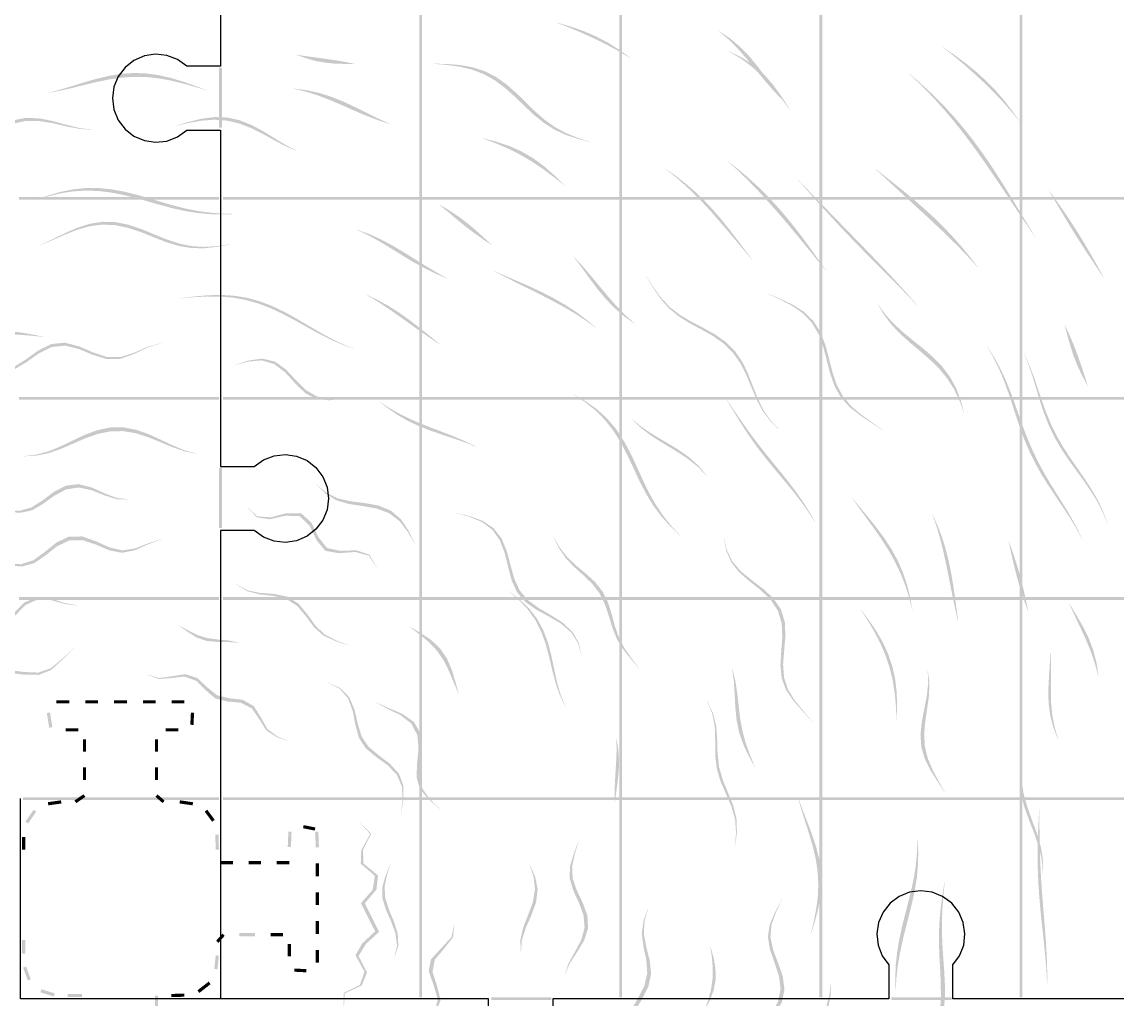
# Model space of a CAD drawing. Header units: millimetres. Extents: x 0 to 382, y 0 to 382.
# Drawn here: x 179.6 to 307.4, y 179.4 to 293.4 of the extents above; entities that cross this region are included whole.
import ezdxf

# ---------------------------------------------------------------- set-up
doc = ezdxf.new("R2010")
doc.units = ezdxf.units.MM
doc.layers.add('CUT', color=1, linetype='Continuous')
doc.layers.add('RASTER', color=7, linetype='Continuous')

msp = doc.modelspace()

# ---------------------------------------------------------------- hatches: boundary and pattern name
at = {"layer": 'RASTER'}
for points in [[(225.998, 296.048), (226.324, 296.048), (226.324, 273.024), (225.998, 273.024)], [(249.348, 296.048), (249.674, 296.048), (249.674, 273.024), (249.348, 273.024)], [(272.698, 296.048), (273.024, 296.048), (273.024, 273.024), (272.698, 273.024)], [(296.048, 296.048), (296.374, 296.048), (296.374, 273.024), (296.048, 273.024)], [(242.048, 293.366), (243.611, 292.915), (245.142, 292.385), (246.624, 291.753), (248.046, 291.005), (249.404, 290.146), (250.702, 289.191), (250.692, 289.175), (249.32, 290.002), (247.91, 290.766), (246.472, 291.477), (245.012, 292.143), (243.535, 292.767), (242.039, 293.349)], [(260.949, 292.403), (262.224, 291.55), (263.404, 290.564), (264.489, 289.455), (265.492, 288.249), (266.436, 286.981), (267.354, 285.698), (268.282, 284.444), (268.27, 284.429), (267.227, 285.54), (266.22, 286.707), (265.23, 287.906), (264.232, 289.11), (263.199, 290.281), (262.107, 291.385), (260.938, 292.387)], [(287.121, 290.506), (288.41, 289.616), (289.669, 288.688), (290.884, 287.709), (292.042, 286.67), (293.134, 285.567), (294.157, 284.399), (295.113, 283.173), (296.009, 281.898), (295.995, 281.886), (295.011, 283.083), (293.982, 284.241), (292.912, 285.361), (291.805, 286.446), (290.667, 287.499), (289.502, 288.522), (288.314, 289.519), (287.108, 290.493)], [(211.68, 289.613), (212.809, 289.44), (213.944, 289.289), (215.082, 289.138), (216.218, 288.968), (217.349, 288.77), (218.474, 288.544), (218.469, 288.526), (217.287, 288.539), (216.118, 288.58), (214.973, 288.692), (213.853, 288.899), (212.757, 289.206), (211.677, 289.595)], [(262.107, 290.018), (263.624, 289.297), (265.014, 288.396), (266.254, 287.297), (267.35, 286.025), (268.339, 284.635), (269.278, 283.204), (269.266, 283.19), (268.237, 284.51), (267.184, 285.817), (266.066, 287.057), (264.853, 288.184), (263.528, 289.167), (262.096, 290.002)], [(202.648, 288.109), (202.974, 288.109), (202.974, 281.104), (202.648, 281.104)], [(227.683, 288.572), (229.234, 288.528), (230.771, 288.41), (232.258, 288.142), (233.669, 287.677), (234.986, 286.997), (236.21, 286.126), (237.357, 285.114), (238.457, 284.035), (239.549, 282.97), (240.675, 281.992), (241.867, 281.149), (243.144, 280.461), (244.507, 279.913), (245.936, 279.458), (245.926, 279.443), (244.448, 279.815), (243.042, 280.285), (241.727, 280.901), (240.506, 281.682), (239.361, 282.613), (238.259, 283.647), (237.16, 284.713), (236.023, 285.732), (234.818, 286.63), (233.527, 287.354), (232.147, 287.88), (230.694, 288.22), (229.193, 288.422), (227.677, 288.554)], [(182.722, 285.173), (184.118, 285.541), (185.518, 285.961), (186.927, 286.398), (188.349, 286.807), (189.782, 287.147), (191.225, 287.38), (192.673, 287.48), (194.12, 287.432), (195.56, 287.238), (196.989, 286.913), (198.402, 286.486), (199.8, 285.996), (201.185, 285.486), (201.183, 285.468), (199.789, 285.875), (198.385, 286.267), (196.97, 286.608), (195.543, 286.864), (194.107, 287.01), (192.666, 287.033), (191.225, 286.933), (189.788, 286.724), (188.359, 286.433), (186.94, 286.093), (185.531, 285.742), (184.127, 285.419), (182.724, 285.154)], [(283.023, 287.521), (284.195, 286.536), (285.334, 285.515), (286.438, 284.455), (287.503, 283.357), (288.529, 282.223), (289.515, 281.053), (290.464, 279.851), (291.377, 278.621), (292.257, 277.367), (293.108, 276.093), (293.936, 274.804), (294.744, 273.505), (295.54, 272.202), (296.328, 270.897), (297.115, 269.596), (297.904, 268.301), (297.889, 268.29), (297.037, 269.539), (296.192, 270.794), (295.351, 272.055), (294.51, 273.319), (293.665, 274.583), (292.811, 275.846), (291.946, 277.101), (291.063, 278.347), (290.159, 279.579), (289.23, 280.793), (288.273, 281.984), (287.286, 283.15), (286.267, 284.288), (285.214, 285.394), (284.128, 286.468), (283.01, 287.508)], [(211.358, 285.664), (212.858, 285.472), (214.331, 285.15), (215.771, 284.696), (217.176, 284.129), (218.554, 283.484), (219.913, 282.807), (221.269, 282.141), (222.635, 281.525), (222.629, 281.507), (221.211, 281.966), (219.816, 282.496), (218.434, 283.082), (217.054, 283.693), (215.664, 284.29), (214.253, 284.834), (212.817, 285.292), (211.354, 285.645)], [(167.993, 278.773), (169.599, 278.718), (171.155, 278.814), (172.649, 279.161), (174.095, 279.766), (175.524, 280.538), (176.969, 281.316), (178.456, 281.924), (179.994, 282.232), (181.571, 282.201), (183.166, 281.893), (184.755, 281.454), (186.323, 281.063), (187.867, 280.876), (187.868, 280.857), (186.328, 280.958), (184.768, 281.266), (183.189, 281.633), (181.604, 281.884), (180.037, 281.875), (178.509, 281.546), (177.028, 280.939), (175.586, 280.183), (174.156, 279.453), (172.703, 278.906), (171.197, 278.63), (169.624, 278.615), (167.998, 278.755)], [(197.62, 281.339), (199.119, 281.785), (200.627, 282.151), (202.131, 282.339), (203.614, 282.284), (205.061, 281.963), (206.463, 281.4), (207.823, 280.663), (209.151, 279.845), (210.466, 279.053), (211.793, 278.378), (211.789, 278.36), (210.438, 278.926), (209.105, 279.62), (207.766, 280.359), (206.403, 281.046), (205.004, 281.59), (203.565, 281.928), (202.095, 282.032), (200.604, 281.922), (199.107, 281.656), (197.619, 281.32)], [(233.378, 279.871), (234.959, 279.475), (236.496, 278.968), (237.963, 278.315), (239.346, 277.501), (240.64, 276.538), (241.858, 275.46), (243.025, 274.318), (243.015, 274.302), (241.759, 275.295), (240.474, 276.251), (239.146, 277.144), (237.77, 277.955), (236.344, 278.674), (234.874, 279.302), (233.37, 279.855)], [(254.727, 276.305), (255.942, 275.468), (257.109, 274.566), (258.224, 273.601), (259.286, 272.575), (260.299, 271.495), (261.267, 270.372), (262.198, 269.216), (263.102, 268.039), (263.99, 266.857), (264.874, 265.679), (264.861, 265.666), (263.913, 266.776), (262.969, 267.897), (262.023, 269.022), (261.066, 270.144), (260.092, 271.254), (259.091, 272.342), (258.059, 273.398), (256.988, 274.413), (255.874, 275.38), (254.716, 276.291)], [(262.019, 277.194), (263.247, 276.23), (264.437, 275.219), (265.587, 274.163), (266.695, 273.062), (267.759, 271.918), (268.783, 270.736), (269.768, 269.52), (270.719, 268.277), (271.641, 267.015), (272.542, 265.74), (273.429, 264.461), (273.415, 264.449), (272.445, 265.652), (271.47, 266.854), (270.488, 268.054), (269.497, 269.25), (268.494, 270.439), (267.474, 271.617), (266.435, 272.781), (265.373, 273.924), (264.283, 275.042), (263.162, 276.129), (262.007, 277.18)], [(279.243, 276.299), (280.427, 275.368), (281.612, 274.43), (282.788, 273.478), (283.95, 272.505), (285.089, 271.505), (286.2, 270.474), (287.277, 269.41), (288.317, 268.311), (289.316, 267.177), (290.274, 266.009), (291.19, 264.808), (291.175, 264.797), (290.156, 265.92), (289.107, 267.015), (288.033, 268.086), (286.942, 269.137), (285.84, 270.174), (284.733, 271.2), (283.624, 272.219), (282.518, 273.236), (281.417, 274.251), (280.32, 275.268), (279.229, 276.286)], [(270.162, 275.076), (271.171, 274.03), (272.179, 272.986), (273.188, 271.943), (274.198, 270.902), (275.21, 269.863), (276.223, 268.823), (277.236, 267.782), (278.249, 266.739), (279.259, 265.69), (280.264, 264.634), (281.262, 263.57), (282.25, 262.494), (283.225, 261.405), (284.186, 260.301), (284.171, 260.289), (283.159, 261.354), (282.136, 262.405), (281.106, 263.445), (280.074, 264.478), (279.045, 265.509), (278.021, 266.541), (277.006, 267.577), (276, 268.62), (275.006, 269.671), (274.021, 270.732), (273.046, 271.803), (272.077, 272.883), (271.113, 273.97), (270.149, 275.062)], [(181.229, 272.649), (182.658, 273.176), (184.109, 273.603), (185.58, 273.902), (187.065, 274.054), (188.558, 274.054), (190.051, 273.91), (191.538, 273.642), (193.013, 273.28), (194.474, 272.861), (195.92, 272.426), (197.357, 272.012), (198.787, 271.651), (200.218, 271.369), (201.656, 271.175), (203.107, 271.069), (204.575, 271.038), (204.572, 271.019), (203.093, 270.976), (201.634, 271.009), (200.191, 271.135), (198.759, 271.359), (197.33, 271.671), (195.898, 272.048), (194.457, 272.461), (193.003, 272.872), (191.536, 273.242), (190.056, 273.532), (188.569, 273.712), (187.08, 273.761), (185.596, 273.668), (184.123, 273.436), (182.668, 273.082), (181.231, 272.631)], [(299.466, 273.792), (300.356, 272.564), (301.226, 271.323), (302.072, 270.065), (302.89, 268.788), (303.68, 267.494), (304.444, 266.185), (305.188, 264.865), (305.921, 263.541), (305.905, 263.531), (305.059, 264.781), (304.219, 266.036), (303.393, 267.3), (302.584, 268.575), (301.79, 269.864), (301.009, 271.164), (300.232, 272.472), (299.451, 273.781)], [(179.298, 273.024), (202.648, 273.024), (202.648, 272.698), (179.298, 272.698)], [(203.115, 273.024), (226.324, 273.024), (226.324, 272.698), (203.115, 272.698)], [(225.998, 273.024), (249.674, 273.024), (249.674, 272.698), (225.998, 272.698)], [(225.998, 272.698), (226.324, 272.698), (226.324, 249.674), (225.998, 249.674)], [(249.348, 273.024), (273.024, 273.024), (273.024, 272.698), (249.348, 272.698)], [(249.348, 272.698), (249.674, 272.698), (249.674, 249.674), (249.348, 249.674)], [(272.698, 273.024), (296.374, 273.024), (296.374, 272.698), (272.698, 272.698)], [(272.698, 272.698), (273.024, 272.698), (273.024, 249.674), (272.698, 249.674)], [(296.048, 273.024), (319.724, 273.024), (319.724, 272.698), (296.048, 272.698)], [(296.048, 272.698), (296.374, 272.698), (296.374, 249.674), (296.048, 249.674)], [(228.341, 272.129), (229.444, 271.484), (230.514, 270.781), (231.545, 270.013), (232.538, 269.184), (233.499, 268.313), (234.443, 267.43), (234.434, 267.414), (233.389, 268.112), (232.358, 268.845), (231.344, 269.62), (230.344, 270.437), (229.345, 271.277), (228.334, 272.112)], [(181.716, 267.387), (183.138, 268.044), (184.574, 268.752), (186.037, 269.4), (187.529, 269.882), (189.043, 270.118), (190.567, 270.076), (192.086, 269.769), (193.587, 269.264), (195.066, 268.658), (196.525, 268.062), (197.974, 267.579), (199.43, 267.279), (200.908, 267.19), (202.417, 267.287), (203.958, 267.501), (203.955, 267.482), (202.404, 267.196), (200.887, 267.029), (199.406, 267.053), (197.949, 267.297), (196.502, 267.736), (195.048, 268.302), (193.576, 268.892), (192.082, 269.397), (190.57, 269.719), (189.052, 269.792), (187.542, 269.6), (186.052, 269.173), (184.588, 268.59), (183.147, 267.952), (181.719, 267.369)], [(218.732, 269.206), (220.151, 268.691), (221.528, 268.069), (222.865, 267.357), (224.169, 266.583), (225.452, 265.78), (226.73, 264.981), (228.016, 264.213), (229.323, 263.493), (229.314, 263.476), (227.94, 264.062), (226.6, 264.713), (225.292, 265.431), (224.003, 266.204), (222.718, 267.003), (221.419, 267.792), (220.092, 268.532), (218.726, 269.188)], [(244.009, 266.079), (245.057, 264.95), (246.062, 263.779), (247.041, 262.593), (248.017, 261.421), (249.014, 260.289), (250.055, 259.219), (251.157, 258.223), (251.144, 258.209), (249.931, 259.076), (248.806, 260.039), (247.765, 261.109), (246.794, 262.277), (245.866, 263.519), (244.946, 264.798), (243.998, 266.064)], [(234.804, 264.345), (236.189, 263.742), (237.585, 263.143), (238.981, 262.528), (240.365, 261.88), (241.724, 261.182), (243.047, 260.42), (244.321, 259.587), (245.541, 258.678), (246.701, 257.695), (246.689, 257.681), (245.46, 258.579), (244.184, 259.41), (242.869, 260.184), (241.529, 260.911), (240.175, 261.606), (238.816, 262.283), (237.463, 262.955), (236.121, 263.634), (234.794, 264.329)], [(252.48, 263.794), (253.326, 262.487), (254.221, 261.255), (255.24, 260.17), (256.415, 259.254), (257.731, 258.473), (259.124, 257.75), (260.499, 256.99), (261.76, 256.104), (262.832, 255.037), (263.691, 253.782), (264.368, 252.381), (264.94, 250.911), (265.514, 249.462), (266.191, 248.107), (267.038, 246.889), (268.068, 245.803), (268.053, 245.792), (266.978, 246.846), (266.09, 248.031), (265.376, 249.353), (264.771, 250.774), (264.174, 252.218), (263.48, 253.599), (262.612, 254.841), (261.538, 255.901), (260.285, 256.787), (258.924, 257.555), (257.553, 258.292), (256.264, 259.096), (255.12, 260.042), (254.137, 261.161), (253.277, 262.431), (252.467, 263.78)], [(198.139, 261.198), (199.691, 261.399), (201.251, 261.543), (202.811, 261.588), (204.359, 261.498), (205.882, 261.253), (207.372, 260.847), (208.821, 260.294), (210.229, 259.622), (211.601, 258.868), (212.946, 258.078), (214.278, 257.296), (215.614, 256.559), (216.968, 255.896), (218.353, 255.316), (218.345, 255.299), (216.938, 255.819), (215.564, 256.426), (214.213, 257.11), (212.871, 257.848), (211.521, 258.604), (210.15, 259.335), (208.746, 260), (207.305, 260.558), (205.826, 260.983), (204.314, 261.26), (202.779, 261.394), (201.231, 261.402), (199.681, 261.317), (198.138, 261.18)], [(219.813, 261.626), (221.161, 260.992), (222.466, 260.27), (223.728, 259.466), (224.947, 258.595), (226.132, 257.677), (227.294, 256.738), (228.448, 255.806), (228.438, 255.79), (227.216, 256.596), (226.003, 257.431), (224.794, 258.289), (223.58, 259.158), (222.351, 260.017), (221.096, 260.843), (219.806, 261.608)], [(266.574, 261.782), (268.092, 261.143), (269.578, 260.449), (270.911, 259.599), (272.001, 258.53), (272.817, 257.233), (273.39, 255.751), (273.811, 254.171), (274.207, 252.595), (274.707, 251.115), (275.413, 249.795), (276.367, 248.648), (277.543, 247.641), (278.851, 246.703), (280.16, 245.746), (280.144, 245.736), (278.776, 246.656), (277.414, 247.557), (276.19, 248.529), (275.197, 249.645), (274.464, 250.94), (273.947, 252.402), (273.548, 253.97), (273.136, 255.552), (272.584, 257.044), (271.799, 258.362), (270.749, 259.46), (269.462, 260.347), (268.027, 261.083), (266.56, 261.769)], [(279.519, 260.509), (280.374, 259.325), (281.355, 258.237), (282.452, 257.228), (283.628, 256.265), (284.827, 255.306), (285.982, 254.303), (287.032, 253.219), (287.925, 252.028), (288.637, 250.723), (289.173, 249.315), (289.567, 247.834), (289.551, 247.824), (289.045, 249.239), (288.408, 250.583), (287.613, 251.832), (286.663, 252.981), (285.586, 254.039), (284.434, 255.036), (283.268, 256.012), (282.154, 257.012), (281.14, 258.077), (280.256, 259.235), (279.505, 260.497)], [(172.462, 255.039), (173.692, 255.905), (174.982, 256.619), (176.342, 257.096), (177.766, 257.296), (179.232, 257.241), (180.712, 257.005), (182.183, 256.699), (182.185, 256.681), (180.74, 256.83), (179.286, 256.941), (177.84, 256.928), (176.425, 256.73), (175.055, 256.324), (173.738, 255.734), (172.467, 255.022)], [(301.333, 258.054), (301.863, 256.918), (302.36, 255.764), (302.814, 254.59), (303.227, 253.397), (303.615, 252.196), (304.004, 250.999), (303.988, 250.991), (303.395, 252.076), (302.861, 253.194), (302.396, 254.353), (301.998, 255.554), (301.649, 256.79), (301.317, 258.045)], [(170.515, 252.862), (172.063, 253.309), (173.763, 253.207), (175.491, 252.881), (177.134, 252.767), (178.65, 253.16), (180.085, 254.043), (181.527, 255.089), (183.044, 255.851), (184.65, 256.015), (186.301, 255.583), (187.938, 254.877), (189.532, 254.348), (191.097, 254.324), (192.673, 254.817), (194.286, 255.518), (195.919, 255.977), (195.918, 255.958), (194.282, 255.434), (192.67, 254.67), (191.097, 254.119), (189.538, 254.093), (187.953, 254.58), (186.326, 255.257), (184.685, 255.669), (183.088, 255.5), (181.578, 254.746), (180.142, 253.72), (178.709, 252.869), (177.19, 252.518), (175.542, 252.683), (173.802, 253.066), (172.087, 253.229), (170.521, 252.844)], [(292.19, 255.661), (293.013, 254.419), (293.741, 253.119), (294.381, 251.768), (294.949, 250.381), (295.468, 248.971), (295.965, 247.556), (296.466, 246.151), (296.999, 244.766), (297.58, 243.41), (298.222, 242.084), (298.924, 240.786), (299.678, 239.509), (300.464, 238.241), (301.258, 236.97), (302.031, 235.684), (302.754, 234.373), (303.401, 233.028), (303.383, 233.021), (302.673, 234.342), (301.891, 235.628), (301.063, 236.889), (300.22, 238.136), (299.394, 239.382), (298.609, 240.641), (297.887, 241.925), (297.236, 243.241), (296.656, 244.593), (296.137, 245.979), (295.659, 247.392), (295.196, 248.82), (294.718, 250.249), (294.198, 251.661), (293.611, 253.041), (292.939, 254.374), (292.174, 255.651)], [(296.577, 254.742), (297.193, 253.389), (297.726, 251.993), (298.21, 250.576), (298.685, 249.161), (299.19, 247.769), (299.758, 246.414), (300.407, 245.102), (301.141, 243.831), (301.947, 242.591), (302.796, 241.364), (303.65, 240.132), (304.467, 238.877), (305.205, 237.583), (305.833, 236.241), (306.334, 234.848), (306.317, 234.842), (305.76, 236.212), (305.08, 237.532), (304.295, 238.805), (303.438, 240.04), (302.553, 241.255), (301.683, 242.468), (300.867, 243.7), (300.135, 244.968), (299.498, 246.282), (298.954, 247.645), (298.481, 249.051), (298.047, 250.485), (297.609, 251.926), (297.126, 253.35), (296.561, 254.732)], [(204.402, 253.389), (206.056, 253.927), (207.673, 254.16), (209.154, 253.81), (210.455, 252.876), (211.626, 251.629), (212.788, 250.47), (214.079, 249.727), (215.571, 249.491), (217.225, 249.575), (218.896, 249.616), (218.888, 249.599), (217.174, 249.462), (215.487, 249.289), (213.972, 249.452), (212.67, 250.147), (211.51, 251.288), (210.352, 252.548), (209.072, 253.526), (207.617, 253.948), (206.027, 253.806), (204.398, 253.371)], [(179.298, 249.674), (202.648, 249.674), (202.648, 249.348), (179.298, 249.348)], [(203.115, 249.674), (226.324, 249.674), (226.324, 249.348), (203.115, 249.348)], [(225.998, 249.674), (249.674, 249.674), (249.674, 249.348), (225.998, 249.348)], [(225.998, 249.348), (226.324, 249.348), (226.324, 226.324), (225.998, 226.324)], [(243.936, 250.008), (245.385, 249.201), (246.724, 248.258), (247.925, 247.163), (248.974, 245.919), (249.877, 244.549), (250.662, 243.088), (251.37, 241.583), (252.05, 240.078), (252.756, 238.613), (253.53, 237.216), (254.404, 235.9), (255.387, 234.66), (256.467, 233.477), (256.451, 233.467), (255.287, 234.593), (254.228, 235.775), (253.289, 237.038), (252.464, 238.388), (251.726, 239.817), (251.032, 241.3), (250.33, 242.799), (249.57, 244.269), (248.706, 245.666), (247.711, 246.952), (246.574, 248.103), (245.303, 249.113), (243.924, 249.994)], [(249.348, 249.674), (273.024, 249.674), (273.024, 249.348), (249.348, 249.348)], [(249.348, 249.348), (249.674, 249.348), (249.674, 226.324), (249.348, 226.324)], [(261.84, 249.441), (262.673, 248.205), (263.509, 246.977), (264.363, 245.764), (265.243, 244.573), (266.153, 243.402), (267.086, 242.243), (268.03, 241.087), (268.969, 239.92), (269.879, 238.731), (270.74, 237.506), (271.535, 236.239), (272.251, 234.928), (272.235, 234.919), (271.447, 236.19), (270.587, 237.417), (269.671, 238.605), (268.72, 239.765), (267.758, 240.91), (266.807, 242.055), (265.886, 243.216), (265.005, 244.402), (264.168, 245.619), (263.369, 246.868), (262.595, 248.143), (261.826, 249.429)], [(272.698, 249.674), (296.374, 249.674), (296.374, 249.348), (272.698, 249.348)], [(272.698, 249.348), (273.024, 249.348), (273.024, 226.324), (272.698, 226.324)], [(296.048, 249.674), (319.724, 249.674), (319.724, 249.348), (296.048, 249.348)], [(296.048, 249.348), (296.374, 249.348), (296.374, 226.324), (296.048, 226.324)], [(221.408, 249.107), (222.543, 248.372), (223.715, 247.709), (224.927, 247.112), (226.18, 246.569), (227.466, 246.062), (228.774, 245.566), (230.088, 245.053), (231.388, 244.499), (232.655, 243.878), (232.643, 243.864), (231.307, 244.391), (229.949, 244.861), (228.596, 245.308), (227.271, 245.767), (225.991, 246.27), (224.765, 246.843), (223.596, 247.503), (222.478, 248.254), (221.399, 249.09)], [(250.838, 247.1), (252.018, 246.131), (253.331, 245.264), (254.722, 244.444), (256.121, 243.604), (257.446, 242.681), (258.627, 241.627), (259.611, 240.418), (259.596, 240.407), (258.51, 241.54), (257.251, 242.529), (255.884, 243.413), (254.489, 244.249), (253.144, 245.102), (251.91, 246.033), (250.824, 247.087)], [(179.881, 242.777), (181.328, 242.951), (182.736, 243.332), (184.129, 243.899), (185.53, 244.578), (186.961, 245.254), (188.429, 245.803), (189.929, 246.119), (191.442, 246.138), (192.947, 245.858), (194.425, 245.337), (195.867, 244.678), (197.278, 244.006), (198.676, 243.438), (200.085, 243.054), (200.082, 243.036), (198.659, 243.323), (197.254, 243.799), (195.841, 244.388), (194.403, 244.977), (192.934, 245.446), (191.44, 245.693), (189.939, 245.663), (188.451, 245.359), (186.993, 244.843), (185.568, 244.219), (184.167, 243.61), (182.77, 243.126), (181.349, 242.837), (179.885, 242.758)], [(202.648, 241.409), (202.974, 241.409), (202.974, 234.404), (202.648, 234.404)], [(176.25, 236.63), (177.84, 236.433), (179.35, 236.39), (180.734, 236.778), (182.037, 237.602), (183.35, 238.585), (184.742, 239.321), (186.223, 239.51), (187.746, 239.13), (189.252, 238.451), (190.712, 237.884), (192.145, 237.748), (192.144, 237.729), (190.713, 237.748), (189.262, 238.207), (187.77, 238.798), (186.263, 239.115), (184.798, 238.894), (183.419, 238.16), (182.114, 237.212), (180.808, 236.453), (179.411, 236.154), (177.878, 236.303), (176.256, 236.613)], [(213.969, 239.491), (215.148, 238.512), (216.48, 237.853), (217.994, 237.504), (219.629, 237.302), (221.25, 237.007), (222.701, 236.407), (223.876, 235.403), (224.771, 234.049), (225.49, 232.529), (225.478, 232.515), (224.675, 233.927), (223.713, 235.182), (222.493, 236.109), (221.024, 236.664), (219.413, 236.952), (217.812, 237.189), (216.349, 237.612), (215.078, 238.373), (213.961, 239.474)], [(276.475, 237.954), (277.432, 236.788), (278.404, 235.62), (279.359, 234.432), (280.264, 233.21), (281.091, 231.941), (281.814, 230.621), (282.42, 229.247), (282.903, 227.822), (283.272, 226.357), (283.543, 224.862), (283.526, 224.855), (283.155, 226.312), (282.697, 227.74), (282.144, 229.131), (281.495, 230.482), (280.758, 231.791), (279.95, 233.061), (279.091, 234.301), (278.206, 235.519), (277.321, 236.73), (276.458, 237.945)], [(205.898, 236.879), (207.099, 235.746), (208.655, 235.631), (210.503, 236.118), (212.204, 236.12), (213.401, 235.024), (214.232, 233.319), (215.241, 232.051), (216.8, 231.722), (218.668, 231.787), (220.198, 231.267), (221.018, 229.779), (221.007, 229.765), (220.121, 231.16), (218.536, 231.592), (216.627, 231.449), (215.045, 231.72), (214.032, 232.954), (213.212, 234.652), (212.041, 235.772), (210.375, 235.822), (208.569, 235.411), (207.054, 235.622), (205.893, 236.862)], [(230.221, 236.172), (231.865, 235.78), (233.405, 235.223), (234.683, 234.359), (235.615, 233.147), (236.228, 231.659), (236.653, 230.046), (237.085, 228.485), (237.712, 227.115), (238.649, 225.993), (239.89, 225.078), (241.311, 224.252), (242.707, 223.367), (243.86, 222.298), (244.621, 220.985), (244.963, 219.449), (244.946, 219.441), (244.539, 220.939), (243.718, 222.214), (242.511, 223.245), (241.072, 224.094), (239.619, 224.889), (238.357, 225.779), (237.414, 226.885), (236.793, 228.247), (236.378, 229.811), (235.982, 231.438), (235.407, 232.951), (234.52, 234.197), (233.291, 235.104), (231.802, 235.711), (230.209, 236.157)], [(285.899, 235.966), (286.485, 234.663), (286.992, 233.326), (287.421, 231.958), (287.776, 230.564), (288.067, 229.151), (288.307, 227.725), (288.513, 226.295), (288.703, 224.869), (288.898, 223.452), (288.88, 223.446), (288.568, 224.822), (288.275, 226.209), (287.995, 227.608), (287.716, 229.013), (287.427, 230.422), (287.114, 231.828), (286.761, 233.225), (286.355, 234.604), (285.882, 235.958)], [(174.661, 230.253), (176.269, 230.404), (177.959, 230.214), (179.552, 230.165), (180.977, 230.623), (182.298, 231.584), (183.646, 232.673), (185.109, 233.381), (186.681, 233.402), (188.283, 232.837), (189.84, 232.129), (191.343, 231.777), (192.845, 232.003), (194.399, 232.613), (195.994, 233.119), (195.992, 233.1), (194.39, 232.5), (192.837, 231.8), (191.342, 231.493), (189.851, 231.778), (188.311, 232.436), (186.727, 232.972), (185.172, 232.942), (183.723, 232.247), (182.384, 231.192), (181.065, 230.282), (179.633, 229.893), (178.024, 230.021), (176.309, 230.298), (174.668, 230.236)], [(241.665, 233.367), (242.379, 232.133), (243.238, 231.022), (244.271, 230.037), (245.401, 229.108), (246.483, 228.126), (247.377, 227.006), (248.019, 225.725), (248.459, 224.333), (248.836, 222.922), (249.306, 221.577), (249.964, 220.334), (250.789, 219.169), (251.657, 218.011), (251.64, 218.003), (250.686, 219.12), (249.781, 220.243), (249.055, 221.445), (248.532, 222.755), (248.12, 224.137), (247.665, 225.51), (247.027, 226.783), (246.157, 227.908), (245.116, 228.909), (244.042, 229.87), (243.076, 230.898), (242.29, 232.062), (241.65, 233.355)], [(261.548, 233.314), (261.9, 231.797), (262.553, 230.464), (263.551, 229.316), (264.813, 228.287), (266.154, 227.27), (267.351, 226.155), (268.215, 224.87), (268.658, 223.399), (268.727, 221.787), (268.584, 220.116), (268.459, 218.478), (268.565, 216.943), (269.031, 215.536), (269.85, 214.231), (270.887, 212.97), (271.92, 211.683), (271.902, 211.679), (270.799, 212.946), (269.694, 214.185), (268.813, 215.468), (268.295, 216.853), (268.147, 218.368), (268.241, 219.987), (268.366, 221.644), (268.294, 223.248), (267.86, 224.715), (267.018, 226.002), (265.856, 227.126), (264.559, 228.159), (263.35, 229.21), (262.411, 230.385), (261.821, 231.751), (261.532, 233.304)], [(294.789, 232.847), (295.272, 231.51), (295.718, 230.16), (296.115, 228.795), (296.464, 227.415), (296.775, 226.026), (297.07, 224.635), (297.052, 224.63), (296.578, 225.961), (296.137, 227.302), (295.742, 228.661), (295.394, 230.04), (295.078, 231.435), (294.771, 232.84)], [(204.633, 227.845), (205.948, 227.121), (207.437, 226.81), (209.056, 226.698), (210.612, 226.375), (211.916, 225.564), (212.941, 224.331), (213.867, 223.021), (214.948, 221.977), (216.299, 221.277), (217.786, 220.69), (217.773, 220.676), (216.23, 221.194), (214.833, 221.827), (213.72, 222.815), (212.78, 224.085), (211.757, 225.3), (210.47, 226.118), (208.942, 226.472), (207.359, 226.639), (205.906, 227.021), (204.626, 227.827)], [(168.788, 217.604), (169.506, 219.11), (170.248, 220.693), (171.361, 221.838), (172.902, 222.311), (174.632, 222.359), (176.228, 222.536), (177.542, 223.264), (178.687, 224.484), (179.904, 225.688), (181.353, 226.305), (182.997, 226.16), (184.67, 225.624), (186.235, 225.33), (186.238, 225.312), (184.69, 225.516), (183.042, 225.968), (181.426, 226.042), (180.007, 225.37), (178.819, 224.131), (177.698, 222.896), (176.4, 222.175), (174.809, 222.025), (173.071, 222.022), (171.508, 221.608), (170.362, 220.532), (169.574, 219.023), (168.801, 217.59)], [(179.298, 226.324), (202.648, 226.324), (202.648, 225.998), (179.298, 225.998)], [(203.115, 226.324), (226.324, 226.324), (226.324, 225.998), (203.115, 225.998)], [(225.998, 226.324), (249.674, 226.324), (249.674, 225.998), (225.998, 225.998)], [(236.403, 227.042), (237.671, 226.094), (238.805, 225.02), (239.75, 223.801), (240.486, 222.443), (241.028, 220.975), (241.425, 219.443), (241.749, 217.897), (242.083, 216.381), (242.501, 214.926), (243.051, 213.541), (243.034, 213.534), (242.402, 214.88), (241.913, 216.297), (241.524, 217.778), (241.167, 219.298), (240.762, 220.816), (240.236, 222.285), (239.539, 223.659), (238.65, 224.91), (237.584, 226.028), (236.388, 227.031)], [(249.348, 226.324), (273.024, 226.324), (273.024, 225.998), (249.348, 225.998)], [(272.698, 226.324), (296.374, 226.324), (296.374, 225.998), (272.698, 225.998)], [(296.048, 226.324), (319.724, 226.324), (319.724, 225.998), (296.048, 225.998)], [(225.998, 225.998), (226.324, 225.998), (226.324, 202.974), (225.998, 202.974)], [(249.348, 225.998), (249.674, 225.998), (249.674, 202.974), (249.348, 202.974)], [(272.698, 225.998), (273.024, 225.998), (273.024, 202.974), (272.698, 202.974)], [(277.456, 224.985), (278.408, 223.723), (279.296, 222.421), (280.079, 221.071), (280.726, 219.667), (281.215, 218.209), (281.542, 216.703), (281.715, 215.16), (281.758, 213.592), (281.706, 212.014), (281.687, 212.009), (281.629, 213.56), (281.489, 215.1), (281.245, 216.619), (280.882, 218.109), (280.394, 219.561), (279.787, 220.973), (279.075, 222.343), (278.283, 223.676), (277.439, 224.979)], [(296.048, 225.998), (296.374, 225.998), (296.374, 202.974), (296.048, 202.974)], [(301.843, 225.594), (302.655, 224.257), (303.438, 222.9), (304.126, 221.508), (304.669, 220.071), (305.045, 218.589), (305.255, 217.069), (305.237, 217.065), (304.856, 218.544), (304.357, 219.992), (303.769, 221.412), (303.128, 222.813), (302.469, 224.201), (301.826, 225.588)], [(197.928, 223.042), (199.036, 222.435), (200.137, 221.889), (201.286, 221.538), (202.509, 221.377), (203.774, 221.262), (205.001, 220.997), (204.993, 220.98), (203.704, 221.095), (202.404, 221.097), (201.178, 221.214), (200.053, 221.602), (198.992, 222.26), (197.925, 223.024)], [(224.907, 222.863), (226.18, 222.133), (227.395, 221.317), (228.437, 220.334), (229.237, 219.158), (229.805, 217.826), (230.226, 216.419), (230.627, 215.029), (230.611, 215.019), (230.048, 216.304), (229.504, 217.618), (228.873, 218.891), (228.081, 220.056), (227.114, 221.083), (226.022, 221.993), (224.894, 222.85)], [(165.413, 207.276), (166.309, 208.692), (167.839, 209.617), (169.61, 210.237), (171.163, 210.931), (172.249, 212.04), (172.962, 213.628), (173.64, 215.413), (174.639, 216.912), (176.11, 217.736), (177.935, 217.845), (179.829, 217.59), (181.543, 217.516), (183.005, 218.025), (184.332, 219.119), (185.712, 220.386), (185.715, 220.368), (184.359, 219.012), (183.063, 217.836), (181.638, 217.255), (179.965, 217.272), (178.112, 217.486), (176.325, 217.355), (174.885, 216.527), (173.907, 215.043), (173.237, 213.288), (172.518, 211.743), (171.408, 210.688), (169.818, 210.053), (167.994, 209.494), (166.399, 208.628), (165.429, 207.266)], [(299.646, 219.995), (299.72, 218.492), (299.715, 216.979), (299.697, 215.472), (299.732, 213.985), (299.874, 212.527), (300.151, 211.097), (300.565, 209.691), (300.547, 209.687), (300.008, 211.071), (299.631, 212.479), (299.435, 213.923), (299.401, 215.405), (299.475, 216.921), (299.579, 218.457), (299.628, 219.99)], [(194.245, 217.306), (195.616, 216.878), (197.114, 217.085), (198.684, 217.335), (200.09, 216.89), (201.244, 215.817), (202.394, 214.876), (203.817, 214.521), (205.392, 214.338), (206.686, 213.619), (207.522, 212.285), (208.276, 210.945), (209.416, 210.088), (210.853, 209.48), (210.84, 209.468), (209.336, 210.005), (208.141, 210.789), (207.346, 212.059), (206.486, 213.331), (205.185, 214), (203.617, 214.152), (202.214, 214.497), (201.094, 215.451), (199.975, 216.559), (198.605, 217.06), (197.067, 216.884), (195.597, 216.764), (194.242, 217.287)], [(262.519, 218.005), (262.887, 216.559), (263.115, 215.072), (263.277, 213.576), (263.458, 212.096), (263.726, 210.649), (264.116, 209.238), (264.618, 207.85), (265.181, 206.468), (265.162, 206.464), (264.439, 207.809), (263.803, 209.16), (263.325, 210.542), (263.028, 211.971), (262.88, 213.452), (262.809, 214.97), (262.714, 216.498), (262.502, 217.998)], [(285.343, 217.739), (285.535, 216.304), (285.476, 214.811), (285.268, 213.296), (285.039, 211.792), (284.915, 210.327), (284.995, 208.913), (285.323, 207.547), (285.878, 206.215), (286.584, 204.894), (287.322, 203.563), (287.303, 203.56), (286.438, 204.873), (285.617, 206.173), (284.97, 207.485), (284.586, 208.835), (284.487, 210.239), (284.631, 211.703), (284.92, 213.214), (285.219, 214.746), (285.391, 216.265), (285.326, 217.734)], [(215.335, 216.38), (216.793, 215.707), (217.851, 214.615), (218.46, 213.154), (218.821, 211.556), (219.269, 210.085), (220.073, 208.877), (221.256, 207.875), (222.57, 206.886), (223.633, 205.716), (224.163, 204.289), (224.153, 202.675), (223.885, 201.033), (223.868, 201.027), (224.049, 202.639), (223.982, 204.216), (223.389, 205.606), (222.279, 206.741), (220.941, 207.7), (219.756, 208.683), (218.971, 209.884), (218.56, 211.364), (218.251, 212.985), (217.704, 214.486), (216.714, 215.631), (215.322, 216.367)], [(183.664, 213.926), (185.158, 213.926), (185.158, 214.299), (183.664, 214.299)], [(187.026, 213.926), (188.521, 213.926), (188.521, 214.299), (187.026, 214.299)], [(190.389, 213.926), (191.883, 213.926), (191.883, 214.299), (190.389, 214.299)], [(193.751, 213.926), (195.246, 213.926), (195.246, 214.299), (193.751, 214.299)], [(197.114, 213.926), (198.608, 213.926), (198.608, 214.299), (197.114, 214.299)], [(220.868, 214.082), (222.387, 213.394), (224.023, 212.706), (225.375, 211.759), (226.146, 210.432), (226.308, 208.797), (226.123, 207.054), (226.018, 205.416), (226.352, 203.999), (227.23, 202.77), (228.434, 201.596), (228.416, 201.591), (227.089, 202.724), (226.103, 203.908), (225.686, 205.281), (225.743, 206.881), (225.916, 208.6), (225.781, 210.231), (225.068, 211.574), (223.801, 212.561), (222.266, 213.308), (220.854, 214.071)], [(259.557, 214.273), (260.266, 212.829), (260.65, 211.28), (260.768, 209.663), (260.811, 208.042), (260.996, 206.467), (261.43, 204.948), (262.051, 203.456), (262.658, 201.945), (263.034, 200.389), (263.068, 198.788), (262.83, 197.17), (262.812, 197.169), (262.969, 198.777), (262.86, 200.366), (262.424, 201.91), (261.773, 203.407), (261.131, 204.889), (260.698, 206.402), (260.538, 207.975), (260.539, 209.602), (260.482, 211.231), (260.17, 212.799), (259.54, 214.267)], [(183.188, 211.146), (182.914, 212.858), (182.546, 212.799), (182.819, 211.088)], [(199.355, 212.838), (199.284, 211.429), (199.657, 211.411), (199.729, 212.819)], [(186.207, 211.03), (184.754, 211.03), (184.754, 210.657), (186.207, 210.657)], [(197.882, 211.03), (196.429, 211.03), (196.429, 210.657), (197.882, 210.657)], [(187.12, 208.285), (187.12, 209.747), (186.746, 209.747), (186.746, 208.285)], [(195.152, 209.747), (195.152, 208.285), (195.526, 208.285), (195.526, 209.747)], [(249.008, 209.843), (249.224, 208.644), (249.314, 207.416), (249.286, 206.167), (249.167, 204.91), (249, 203.659), (248.835, 202.427), (248.817, 202.423), (248.802, 203.617), (248.839, 204.832), (248.911, 206.07), (248.989, 207.325), (249.031, 208.586), (248.99, 209.837)], [(296.307, 208.227), (296.216, 206.596), (296.266, 204.993), (296.513, 203.417), (296.948, 201.859), (297.506, 200.304), (298.078, 198.736), (298.542, 197.149), (298.796, 195.542), (298.785, 193.922), (298.767, 193.921), (298.666, 195.536), (298.314, 197.136), (297.778, 198.715), (297.167, 200.275), (296.61, 201.825), (296.213, 203.383), (296.04, 204.963), (296.087, 206.577), (296.289, 208.224)], [(187.12, 204.996), (187.12, 206.458), (186.746, 206.458), (186.746, 204.996)], [(195.152, 206.458), (195.152, 204.996), (195.526, 204.996), (195.526, 206.458)], [(185.983, 202.284), (187.039, 203.015), (186.827, 203.322), (185.77, 202.591)], [(195.215, 203.028), (196.043, 202.297), (196.29, 202.577), (195.463, 203.308)], [(179.765, 202.974), (202.648, 202.974), (202.648, 202.648), (179.765, 202.648)], [(182.716, 202.024), (184.248, 202.243), (184.195, 202.613), (182.663, 202.394)], [(198.024, 202.243), (199.556, 202.024), (199.609, 202.394), (198.077, 202.613)], [(203.115, 202.974), (226.324, 202.974), (226.324, 202.648), (203.115, 202.648)], [(225.998, 202.974), (249.674, 202.974), (249.674, 202.648), (225.998, 202.648)], [(225.998, 202.648), (226.324, 202.648), (226.324, 179.624), (225.998, 179.624)], [(249.348, 202.974), (273.024, 202.974), (273.024, 202.648), (249.348, 202.648)], [(249.348, 202.648), (249.674, 202.648), (249.674, 179.624), (249.348, 179.624)], [(270.215, 202.918), (270.722, 201.519), (271.27, 200.113), (271.811, 198.692), (272.29, 197.252), (272.66, 195.792), (272.881, 194.315), (272.932, 192.83), (272.811, 191.343), (272.535, 189.863), (272.141, 188.396), (271.676, 186.946), (271.657, 186.947), (272.015, 188.401), (272.311, 189.867), (272.505, 191.342), (272.568, 192.822), (272.487, 194.3), (272.266, 195.769), (271.928, 197.224), (271.507, 198.663), (271.048, 200.088), (270.597, 201.502), (270.197, 202.915)], [(272.698, 202.974), (296.374, 202.974), (296.374, 202.648), (272.698, 202.648)], [(272.698, 202.648), (273.024, 202.648), (273.024, 179.624), (272.698, 179.624)], [(296.048, 202.974), (319.724, 202.974), (319.724, 202.648), (296.048, 202.648)], [(296.048, 202.648), (296.374, 202.648), (296.374, 179.624), (296.048, 179.624)], [(180.363, 199.915), (181.311, 201.301), (181.003, 201.512), (180.054, 200.126)], [(200.964, 201.296), (201.831, 200.119), (202.132, 200.341), (201.265, 201.518)], [(298.367, 201.828), (298.369, 200.361), (298.377, 198.898), (298.399, 197.438), (298.44, 195.981), (298.503, 194.525), (298.587, 193.069), (298.689, 191.611), (298.804, 190.151), (298.925, 188.687), (299.043, 187.219), (299.147, 185.747), (299.228, 184.272), (299.273, 182.795), (299.275, 181.317), (299.256, 181.319), (299.18, 182.802), (299.062, 184.282), (298.918, 185.759), (298.76, 187.229), (298.602, 188.694), (298.455, 190.154), (298.332, 191.609), (298.238, 193.062), (298.179, 194.514), (298.157, 195.968), (298.17, 197.424), (298.212, 198.886), (298.275, 200.353), (298.349, 201.826)], [(212.441, 199.359), (213.802, 199.085), (213.876, 199.452), (212.515, 199.725)], [(219.095, 200.012), (220.393, 198.7), (219.443, 196.834), (219.476, 195.253), (221.191, 193.845), (221.003, 192.197), (219.656, 190.597), (220.455, 188.984), (221.312, 187.263), (219.784, 185.863), (218.92, 184.443), (219.905, 182.527), (219.29, 181.013), (217.31, 180.084), (217.208, 178.415), (217.191, 178.424), (217.199, 180.131), (219.087, 181.086), (219.616, 182.613), (218.557, 184.53), (219.364, 185.94), (220.855, 187.322), (219.984, 189.019), (219.195, 190.606), (220.575, 192.181), (220.819, 193.811), (219.177, 195.209), (219.231, 196.791), (220.277, 198.67), (219.077, 200.006)], [(180.021, 196.85), (180.04, 198.331), (179.666, 198.335), (179.648, 196.855)], [(202.205, 198.593), (202.251, 196.848), (202.624, 196.858), (202.578, 198.602)], [(211.03, 197.148), (211.101, 198.958), (210.728, 198.973), (210.657, 197.162)], [(213.855, 198.958), (213.926, 197.106), (214.299, 197.121), (214.228, 198.973)], [(284.113, 198.081), (284.224, 196.596), (284.205, 195.105), (284.064, 193.613), (283.823, 192.125), (283.505, 190.646), (283.143, 189.178), (282.769, 187.722), (282.413, 186.274), (282.102, 184.832), (281.855, 183.392), (281.684, 181.947), (281.591, 180.495), (281.572, 180.497), (281.547, 181.961), (281.606, 183.413), (281.757, 184.856), (281.994, 186.296), (282.304, 187.739), (282.662, 189.189), (283.04, 190.649), (283.403, 192.121), (283.719, 193.603), (283.955, 195.094), (284.086, 196.588), (284.095, 198.08)], [(244.612, 197.871), (244.161, 196.373), (243.837, 194.916), (243.903, 193.499), (244.391, 192.09), (245.081, 190.655), (245.62, 189.187), (245.706, 187.715), (245.25, 186.283), (244.421, 184.911), (243.561, 183.581), (242.999, 182.235), (242.981, 182.238), (243.421, 183.601), (244.169, 184.941), (244.904, 186.314), (245.293, 187.741), (245.171, 189.203), (244.632, 190.659), (243.976, 192.083), (243.556, 193.484), (243.584, 194.898), (244.02, 196.359), (244.593, 197.869)], [(202.803, 195.152), (204.265, 195.152), (204.265, 195.526), (202.803, 195.526)], [(206.092, 195.152), (207.554, 195.152), (207.554, 195.526), (206.092, 195.526)], [(209.381, 195.152), (210.843, 195.152), (210.843, 195.526), (209.381, 195.526)], [(213.926, 195.246), (213.926, 193.751), (214.299, 193.751), (214.299, 195.246)], [(222.69, 195.278), (222.233, 193.878), (221.956, 192.535), (222.032, 191.223), (222.453, 189.89), (223.033, 188.504), (223.488, 187.074), (223.559, 185.655), (223.121, 184.317), (223.103, 184.321), (223.409, 185.68), (223.226, 187.107), (222.694, 188.532), (222.087, 189.905), (221.692, 191.222), (221.692, 192.523), (222.082, 193.865), (222.672, 195.275)], [(238.845, 195.205), (239.519, 193.739), (239.817, 192.226), (239.633, 190.702), (239.081, 189.203), (238.434, 187.741), (237.978, 186.294), (237.863, 184.821), (237.844, 184.823), (237.798, 186.313), (238.123, 187.764), (238.697, 189.218), (239.249, 190.705), (239.505, 192.219), (239.337, 193.729), (238.826, 195.204)], [(287.324, 193.197), (287.182, 191.71), (287.062, 190.226), (286.993, 188.745), (286.989, 187.263), (287.046, 185.775), (287.144, 184.28), (287.252, 182.777), (287.329, 181.271), (287.336, 179.765), (287.241, 178.268), (287.026, 176.785), (286.689, 175.322), (286.247, 173.881), (285.728, 172.461), (285.173, 171.056), (284.622, 169.658), (284.604, 169.663), (285.067, 171.079), (285.537, 172.499), (285.977, 173.93), (286.35, 175.378), (286.629, 176.844), (286.801, 178.327), (286.869, 179.821), (286.852, 181.32), (286.784, 182.818), (286.701, 184.311), (286.645, 185.797), (286.645, 187.277), (286.719, 188.752), (286.867, 190.228), (287.073, 191.709), (287.306, 193.197)], [(213.926, 191.883), (213.926, 190.389), (214.299, 190.389), (214.299, 191.883)], [(268.331, 191.045), (267.635, 189.572), (267.106, 188.118), (266.979, 186.659), (267.292, 185.166), (267.875, 183.631), (268.42, 182.072), (268.621, 180.532), (268.31, 179.056), (267.529, 177.666), (266.514, 176.342), (265.585, 175.03), (265.007, 173.659), (264.871, 172.184), (265.058, 170.611), (265.04, 170.616), (264.757, 172.214), (264.801, 173.708), (265.296, 175.092), (266.155, 176.413), (267.117, 177.739), (267.863, 179.126), (268.162, 180.595), (267.971, 182.125), (267.458, 183.672), (266.927, 185.195), (266.684, 186.676), (266.895, 188.126), (267.518, 189.574), (268.313, 191.045)], [(252.734, 190.046), (252.297, 188.546), (252.201, 187.042), (252.489, 185.502), (252.899, 183.927), (253.055, 182.358), (252.727, 180.852), (251.994, 179.427), (251.186, 178.041), (250.648, 176.615), (250.498, 175.093), (250.545, 173.499), (250.435, 171.931), (249.897, 170.493), (249.879, 170.499), (250.311, 171.971), (250.32, 173.566), (250.182, 175.178), (250.258, 176.71), (250.743, 178.138), (251.522, 179.518), (252.253, 180.931), (252.606, 182.422), (252.5, 183.973), (252.163, 185.532), (251.967, 187.057), (252.167, 188.551), (252.715, 190.046)], [(213.926, 188.521), (213.926, 187.026), (214.299, 187.026), (214.299, 188.521)], [(230.103, 188.111), (229.945, 186.624), (228.874, 185.278), (227.801, 183.998), (227.555, 182.588), (228.077, 180.96), (228.489, 179.292), (227.961, 177.889), (226.519, 176.856), (226.501, 176.863), (227.782, 177.953), (228.169, 179.393), (227.66, 181.075), (227.101, 182.695), (227.376, 184.081), (228.543, 185.329), (229.756, 186.646), (230.085, 188.112)], [(203.028, 187.057), (202.297, 186.229), (202.577, 185.982), (203.308, 186.809)], [(206.823, 187.12), (204.996, 187.12), (204.996, 186.746), (206.823, 186.746)], [(210.112, 187.12), (208.65, 187.12), (208.65, 186.746), (210.112, 186.746)], [(180.021, 184.733), (180.021, 186.334), (179.648, 186.334), (179.648, 184.733)], [(211.03, 184.39), (211.03, 185.843), (210.657, 185.843), (210.657, 184.39)], [(259.968, 185.597), (260.335, 184.306), (260.564, 183.013), (260.585, 181.734), (260.366, 180.485), (259.916, 179.277), (259.287, 178.112), (259.269, 178.115), (259.726, 179.31), (260.05, 180.534), (260.223, 181.783), (260.247, 183.05), (260.143, 184.325), (259.95, 185.599)], [(202.252, 184.524), (202.087, 182.937), (202.459, 182.898), (202.623, 184.485)], [(213.926, 185.158), (213.926, 183.664), (214.299, 183.664), (214.299, 185.158)], [(180.667, 181.722), (180.129, 183.227), (179.777, 183.101), (180.315, 181.596)], [(212.838, 182.917), (211.429, 182.988), (211.411, 182.615), (212.819, 182.543)], [(183.465, 180.086), (181.906, 180.569), (181.795, 180.213), (183.355, 179.729)], [(201.429, 181.46), (200.115, 180.438), (200.345, 180.143), (201.658, 181.165)], [(274.07, 181.3), (273.993, 179.866), (273.748, 178.454), (273.35, 177.068), (272.836, 175.711), (272.258, 174.375), (271.675, 173.051), (271.139, 171.725), (270.688, 170.385), (270.336, 169.02), (270.074, 167.627), (270.056, 167.633), (270.192, 169.06), (270.429, 170.452), (270.787, 171.81), (271.263, 173.143), (271.824, 174.465), (272.421, 175.789), (272.994, 177.129), (273.484, 178.494), (273.845, 179.886), (274.051, 181.302)], [(186.633, 180.021), (184.962, 180.021), (184.962, 179.648), (186.633, 179.648)], [(195.152, 179.835), (195.152, 178.007), (195.526, 178.007), (195.526, 179.835)], [(198.592, 180.067), (197.076, 180.021), (197.087, 179.648), (198.603, 179.694)], [(234.404, 179.624), (241.409, 179.624), (241.409, 179.298), (234.404, 179.298)], [(281.104, 179.624), (288.109, 179.624), (288.109, 179.298), (281.104, 179.298)]]:
    msp.add_hatch(color=7, dxfattribs=at).paths.add_polyline_path(points)

# ---------------------------------------------------------------- linework, layer by layer
at = {"layer": 'CUT'}
for points in [[(202.811, 327.5), (202.811, 288.272), (198.865, 288.272), (197.792, 289.049), (196.556, 289.527), (195.24, 289.672), (193.93, 289.476), (192.713, 288.951), (191.672, 288.133), (190.874, 287.076), (190.373, 285.85), (190.202, 284.536), (190.373, 283.222), (190.874, 281.996), (191.672, 280.939), (192.713, 280.121), (193.93, 279.596), (195.24, 279.4), (196.556, 279.545), (197.792, 280.023), (198.865, 280.8), (202.811, 280.8), (202.811, 241.572), (206.757, 241.572), (207.83, 242.349), (209.065, 242.827), (210.382, 242.972), (211.692, 242.776), (212.908, 242.251), (213.95, 241.433), (214.748, 240.376), (215.249, 239.15), (215.42, 237.836), (215.249, 236.522), (214.748, 235.296), (213.95, 234.239), (212.908, 233.421), (211.692, 232.896), (210.382, 232.7), (209.065, 232.845), (207.83, 233.323), (206.757, 234.1), (202.811, 234.1), (202.811, 202.811)], [(202.811, 202.811), (202.811, 179.461), (179.461, 179.461), (179.461, 202.811)], [(327.5, 179.461), (288.272, 179.461), (288.272, 183.407), (289.049, 184.48), (289.527, 185.716), (289.672, 187.032), (289.476, 188.342), (288.951, 189.559), (288.133, 190.6), (287.076, 191.398), (285.85, 191.899), (284.536, 192.07), (283.222, 191.899), (281.996, 191.398), (280.939, 190.6), (280.121, 189.559), (279.596, 188.342), (279.4, 187.032), (279.545, 185.716), (280.023, 184.48), (280.8, 183.407), (280.8, 179.461), (241.572, 179.461), (241.572, 175.515)], [(234.1, 175.515), (234.1, 179.461), (202.811, 179.461)]]:
    msp.add_lwpolyline(points, dxfattribs=at)
msp.add_circle((191.136, 191.136), 191.273, dxfattribs=at)

doc.saveas('drawing.dxf')
